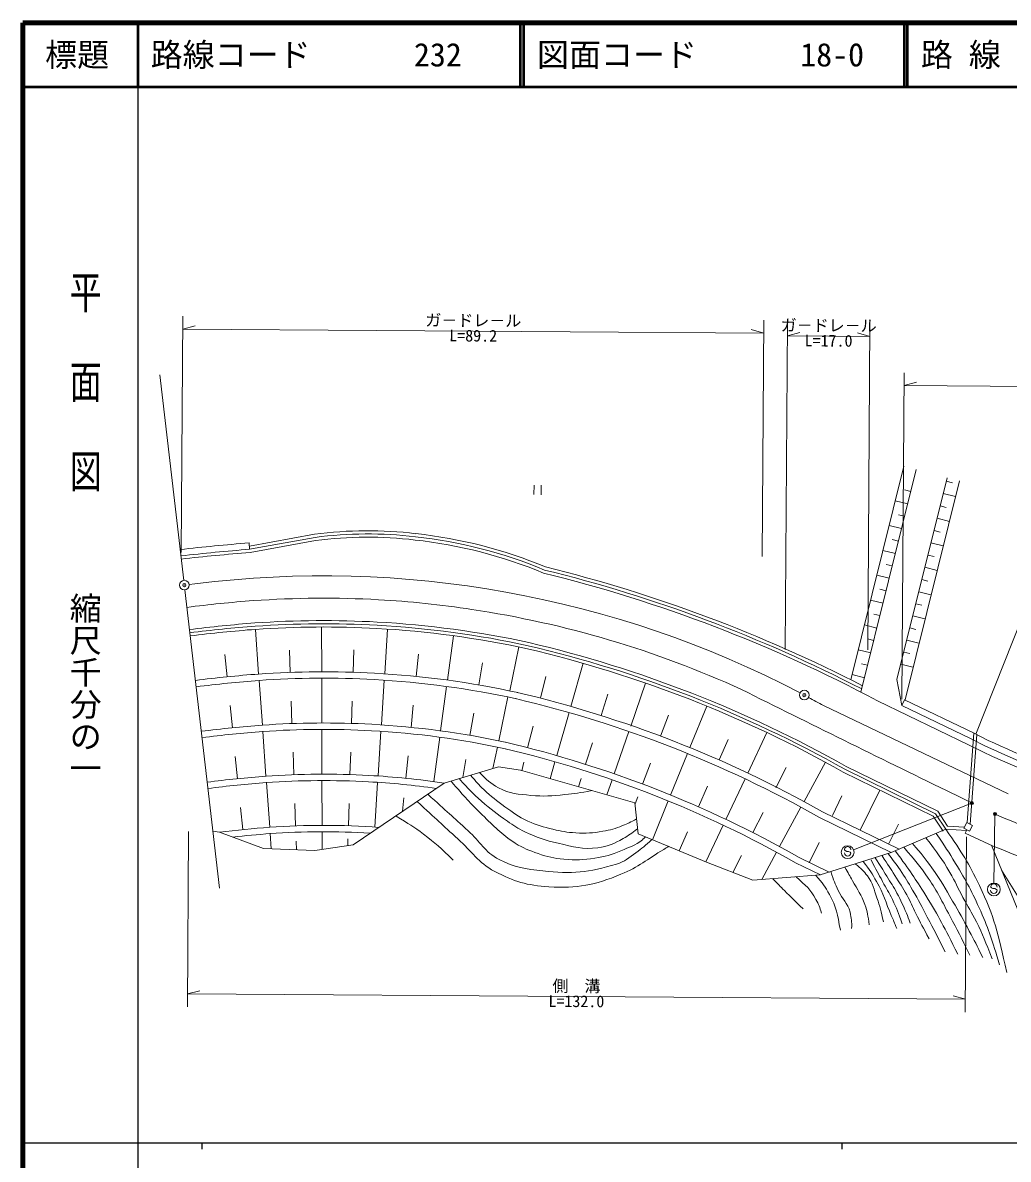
# Model space of a CAD drawing. Units: millimetres on the paper. Extents: x 40 to 680, y 20 to 380.
# Drawn here: x 40 to 194, y 202.4 to 380 of the extents above; entities that cross this region are included whole.
import ezdxf
from ezdxf.enums import TextEntityAlignment as Align

# ---------------------------------------------------------------- set-up
doc = ezdxf.new("R2010")
doc.units = ezdxf.units.MM
doc.header["$PDMODE"] = 32
doc.header["$PDSIZE"] = 0.5
for name, color, linetype, lineweight in [('M-BGD', 7, 'Continuous', 18), ('M-TTL', 2, 'Continuous', 140), ('M-TTL-BAND', 7, 'Continuous', 25), ('M-TTL-LINE', 7, 'Continuous', 50)]:
    doc.layers.add(name, color=color, linetype=linetype, lineweight=lineweight)
doc.layers.add('M-TTL-TXT', color=7, linetype='Continuous')
doc.styles.add('@ＭＳ ゴシック', font='')
doc.styles.add('ＭＳ ゴシック', font='')
doc.styles.get('@ＭＳ ゴシック').set_extended_font_data('@MS Gothic')
doc.styles.get('ＭＳ ゴシック').set_extended_font_data('MS Gothic')

msp = doc.modelspace()

# ---------------------------------------------------------------- linework, layer by layer
at = {"layer": 'M-BGD'}
for p, q in [((64.785, 297.197), (65.036, 334.129)), ((66.958, 332.633), (65.023, 332.129)), ((65.023, 332.129), (155.806, 331.51)), ((155.568, 296.579), (155.819, 333.51)), ((159.178, 282.083), (159.525, 333.082)), ((172.064, 281.995), (172.411, 332.994)), ((155.806, 331.51), (153.877, 332.041)), ((161.447, 331.586), (159.511, 331.082)), ((159.511, 331.082), (172.397, 330.994)), ((172.397, 330.994), (170.469, 331.525)), ((177.413, 274.315), (177.76, 325.314)), ((65.164, 292.869), (61.44, 324.978)), ((179.682, 323.818), (177.746, 323.314)), ((177.746, 323.314), (250.575, 322.818)), ((177.712, 310.689), (169.423, 277.331)), ((179.653, 310.206), (171.005, 275.402)), ((119.91, 307.761), (119.9, 306.261)), ((121.035, 307.753), (121.025, 306.253)), ((184.476, 308.881), (176.642, 277.355)), ((186.417, 308.399), (177.918, 274.196)), ((184.347, 308.361), (185.314, 308.12)), ((178.8, 306.771), (177.829, 307.013)), ((183.866, 306.426), (185.801, 305.945)), ((178.317, 304.83), (176.376, 305.313)), ((183.386, 304.495), (184.349, 304.255)), ((177.835, 302.89), (176.865, 303.131)), ((182.907, 302.568), (184.834, 302.089)), ((177.353, 300.949), (175.412, 301.431)), ((182.43, 300.646), (183.389, 300.407)), ((75.383, 298.723), (75.463, 297.726)), ((75.423, 298.227), (85.605, 300.065)), ((75.463, 297.726), (85.683, 299.571)), ((75.528, 297.229), (85.761, 299.077)), ((176.871, 299.008), (175.9, 299.249)), ((181.953, 298.728), (183.871, 298.251)), ((176.388, 297.067), (174.447, 297.549)), ((181.478, 296.814), (182.432, 296.577)), ((175.906, 295.126), (174.935, 295.367)), ((181.003, 294.905), (182.912, 294.431)), ((175.424, 293.185), (173.483, 293.667)), ((65.351, 291.381), (70.754, 244.796)), ((66.01, 292.212), (66.924, 292.318)), ((174.941, 291.244), (173.971, 291.485)), ((180.53, 293), (181.48, 292.764)), ((174.459, 289.303), (172.518, 289.785)), ((180.058, 291.1), (181.958, 290.627)), ((197.734, 290.846), (188.965, 268.844)), ((179.586, 289.203), (180.532, 288.968)), ((173.977, 287.362), (173.006, 287.603)), ((179.116, 287.311), (181.008, 286.841)), ((76.384, 285.21), (76.872, 278.227)), ((86.711, 285.581), (86.725, 278.581)), ((97.038, 285.254), (96.58, 278.269)), ((107.336, 284.216), (106.39, 277.28)), ((173.494, 285.421), (171.553, 285.903)), ((178.647, 285.424), (179.589, 285.19)), ((117.536, 282.459), (116.107, 275.607)), ((173.012, 283.48), (172.042, 283.721)), ((178.179, 283.54), (180.063, 283.072)), ((71.608, 281.279), (71.96, 277.797)), ((81.67, 281.985), (81.796, 278.487)), ((91.767, 282.006), (91.655, 278.508)), ((101.845, 281.343), (101.494, 277.861)), ((172.53, 281.539), (170.589, 282.021)), ((177.712, 281.661), (178.65, 281.428)), ((111.857, 279.978), (111.263, 276.528)), ((127.588, 279.903), (125.662, 273.173)), ((172.047, 279.598), (171.077, 279.839)), ((177.246, 279.787), (179.121, 279.321)), ((76.946, 277.23), (77.461, 270.249)), ((86.727, 277.581), (86.742, 270.581)), ((96.515, 277.271), (96.057, 270.286)), ((121.775, 277.855), (120.904, 274.466)), ((171.565, 277.657), (169.624, 278.139)), ((177.406, 273.315), (176.642, 277.355)), ((106.255, 276.289), (105.31, 269.353)), ((137.353, 276.819), (135.021, 270.077)), ((81.957, 273.99), (82.083, 270.493)), ((91.513, 274.01), (91.402, 270.512)), ((115.82, 274.645), (114.395, 267.791)), ((131.438, 275.09), (130.383, 271.752)), ((173.587, 274.047), (187.818, 267.182)), ((177.406, 273.315), (177.84, 274.216)), ((177.84, 274.216), (188.687, 268.984)), ((72.413, 273.32), (72.765, 269.838)), ((101.043, 273.383), (100.692, 269.901)), ((110.5, 272.094), (109.905, 268.645)), ((125.387, 272.212), (123.461, 265.482)), ((140.936, 271.804), (139.702, 268.528)), ((146.936, 273.209), (144.292, 266.728)), ((165.148, 273.318), (194.037, 259.495)), ((177.406, 273.315), (188.252, 268.083)), ((119.783, 270.107), (118.912, 266.718)), ((77.504, 269.249), (78.02, 262.268)), ((86.744, 269.581), (86.759, 262.581)), ((95.992, 269.288), (95.533, 262.303)), ((105.174, 268.363), (104.229, 261.427)), ((134.738, 269.258), (132.449, 262.643)), ((156.31, 269.085), (153.317, 262.756)), ((187.595, 255.034), (188.656, 268.998)), ((188.076, 254.77), (189.139, 268.756)), ((188.687, 268.984), (190.914, 267.862)), ((114.191, 266.812), (113.495, 263.464)), ((129.028, 267.461), (127.974, 264.124)), ((150.241, 268.007), (148.832, 264.803)), ((187.818, 267.182), (190.051, 266.058)), ((188.252, 268.083), (190.483, 266.96)), ((73.218, 265.361), (73.571, 261.878)), ((82.245, 265.996), (82.371, 262.498)), ((91.259, 266.015), (91.148, 262.516)), ((100.24, 265.424), (99.889, 261.941)), ((109.253, 264.857), (108.77, 262.054)), ((143.914, 265.802), (141.27, 259.321)), ((105.877, 261.191), (114.367, 263.724)), ((114.367, 263.724), (117.782, 263.184)), ((117.782, 263.184), (135.693, 258.1)), ((118.326, 264.437), (117.989, 263.126)), ((123.185, 264.521), (122.426, 261.866)), ((138.116, 264.317), (136.882, 261.042)), ((159.297, 263.651), (157.685, 260.469)), ((165.445, 264.457), (162.114, 258.301)), ((182.318, 256.014), (168.252, 262.909)), ((182.66, 256.403), (168.472, 263.357)), ((183.002, 256.792), (168.705, 263.8)), ((78.094, 261.271), (78.611, 254.29)), ((86.761, 261.581), (86.776, 254.581)), ((91.626, 251.544), (105.877, 261.191)), ((95.468, 261.305), (95.01, 254.32)), ((127.268, 261.888), (126.863, 260.607)), ((132.122, 261.698), (131.308, 259.345)), ((152.89, 261.852), (149.898, 255.524)), ((147.019, 260.685), (145.609, 257.481)), ((173.976, 260.103), (170.895, 253.817)), ((184.386, 260.011), (186.641, 258.932)), ((82.532, 258.001), (82.658, 254.503)), ((91.005, 258.019), (90.894, 254.52)), ((99.579, 258.866), (99.37, 256.786)), ((136.193, 253.273), (135.693, 258.1)), ((136.12, 259.019), (135.711, 257.933)), ((140.892, 258.395), (138.422, 252.34)), ((168.046, 259.201), (166.541, 256.131)), ((188.205, 258.016), (169.864, 250.761)), ((186.641, 258.932), (188.21, 258.139)), ((74.024, 257.401), (74.376, 253.919)), ((155.712, 256.574), (154.131, 253.452)), ((161.638, 257.422), (158.306, 251.265)), ((175.755, 250.321), (164.51, 255.833)), ((176.967, 250.841), (164.977, 256.718)), ((183.85, 253.695), (182.318, 256.014)), ((184.268, 253.971), (182.66, 256.403)), ((184.545, 254.457), (183.002, 256.792)), ((191.96, 256.216), (191.799, 245.446)), ((149.47, 254.62), (146.747, 248.861)), ((176.863, 254.79), (175.322, 251.647)), ((184.268, 253.971), (175.755, 250.321)), ((187.513, 253.803), (184.268, 253.971)), ((187.173, 254.321), (184.545, 254.457)), ((187.57, 255.047), (187.09, 254.17)), ((187.09, 254.17), (187.967, 253.69)), ((187.57, 255.047), (188.447, 254.568)), ((188.447, 254.568), (187.967, 253.69)), ((65.917, 253.631), (65.731, 226.235)), ((70.763, 253.511), (69.722, 253.687)), ((70.763, 253.511), (77.643, 250.957)), ((78.68, 253.292), (78.845, 250.911)), ((86.778, 253.581), (86.784, 250.815)), ((90.829, 252.47), (90.795, 251.419)), ((146.854, 248.811), (136.193, 253.273)), ((143.894, 253.582), (142.581, 250.599)), ((187.297, 253.352), (187.513, 253.803)), ((187.506, 252.803), (187.32, 225.407)), ((77.643, 250.957), (85.654, 250.645)), ((82.744, 252.13), (82.793, 250.757)), ((85.654, 250.645), (91.626, 251.544)), ((164.463, 251.898), (162.898, 248.706)), ((168.436, 250.771), (168.542, 250.635)), ((168.542, 250.635), (168.788, 250.523)), ((168.788, 250.523), (169.088, 250.521)), ((169.088, 250.521), (169.334, 250.382)), ((191.426, 251.474), (198.519, 233.993)), ((154.088, 246.005), (146.854, 248.811)), ((152.325, 249.887), (150.971, 247.214)), ((157.83, 250.386), (155.521, 246.118)), ((164.669, 246.846), (160.777, 248.754)), ((166.055, 247.28), (161.244, 249.639)), ((175.755, 250.321), (164.644, 246.838)), ((169.334, 250.382), (169.433, 250.264)), ((199.666, 236.785), (193.002, 247.59)), ((164.644, 246.838), (154.088, 246.005)), ((191.288, 244.949), (191.394, 244.813)), ((191.394, 244.813), (191.639, 244.702)), ((191.639, 244.702), (191.94, 244.699)), ((191.94, 244.699), (192.185, 244.56)), ((192.185, 244.56), (192.284, 244.442)), ((67.68, 228.739), (65.744, 228.235)), ((65.744, 228.235), (187.333, 227.407)), ((187.333, 227.407), (185.405, 227.938))]:
    msp.add_line(p, q, dxfattribs=at)
for centre, radius in [((65.265, 292.126), 0.75), ((162.155, 274.942), 0.75), ((188.344, 258.071), 0.15), ((188.344, 258.071), 0.12), ((188.344, 258.071), 0.09), ((188.344, 258.071), 0.06), ((188.344, 258.071), 0.03), ((191.962, 256.366), 0.15), ((191.962, 256.366), 0.12), ((191.962, 256.366), 0.09), ((191.962, 256.366), 0.06), ((191.962, 256.366), 0.03), ((168.934, 250.393), 1), ((191.785, 244.571), 1)]:
    msp.add_circle(centre, radius, dxfattribs=at)
for centre, radius, start, end in [((93.897, 238.919), 61.705, 82.97762, 97.72294), ((93.585, 227.428), 73.157, 67.38301, 83.84711), ((103.376, -49.243), 349.09, 94.59946, 96.37559), ((93.897, 238.919), 61.205, 82.97762, 97.7127), ((93.897, 238.919), 60.705, 82.97762, 97.70234), ((93.585, 227.428), 72.157, 67.32211, 83.84711), ((93.585, 227.428), 72.657, 67.35274, 83.84711), ((103.376, -49.243), 348.09, 94.59946, 96.37559), ((103.376, -49.243), 347.59, 94.5954, 96.37559), ((67.657, 75.294), 226.219, 62.7456, 76.1738), ((87.033, 132.886), 160.695, 62.39657, 97.18867), ((67.657, 75.294), 225.219, 61.94368, 76.1934), ((67.657, 75.294), 225.719, 62.71559, 76.18357), ((90.203, 97.561), 192.657, 94.21129, 97.3164), ((87.033, 132.886), 157.195, 86.8724, 94.00453), ((88.121, 148.37), 141.676, 81.03565, 86.97005), ((87.033, 132.886), 157.145, 65.44553, 81.52351), ((90.244, 97.105), 189.615, 94.21788, 97.32594), ((87.033, 132.886), 153.695, 86.8724, 94.00453), ((87.033, 132.886), 153.195, 86.8724, 94.00453), ((87.383, 137.877), 148.692, 77.68587, 86.90249), ((90.244, 97.105), 189.115, 94.21788, 97.32594), ((90.244, 97.105), 188.615, 94.21788, 97.32594), ((87.033, 132.886), 152.695, 86.8724, 94.00453), ((87.383, 137.877), 147.692, 77.68742, 86.90249), ((87.383, 137.877), 148.192, 77.68742, 86.90249), ((75.689, 98.583), 189.101, 60.61649, 76.76446), ((75.689, 98.583), 189.601, 60.62081, 76.76568), ((75.689, 98.583), 188.601, 60.60783, 76.76446), ((90.244, 97.105), 181.615, 94.2223, 97.35531), ((90.244, 97.105), 180.615, 94.2223, 97.35531), ((87.033, 132.886), 145.695, 86.8724, 93.99905), ((87.033, 132.886), 144.695, 86.8724, 93.99905), ((87.383, 137.877), 139.692, 77.68742, 86.90249), ((87.383, 137.877), 140.692, 77.68742, 86.90249), ((75.689, 98.583), 181.601, 60.54964, 76.76446), ((1952.491, 3884.883), 4033.1, 243.49055, 243.99825), ((75.689, 98.583), 180.601, 60.54042, 76.76446), ((87.033, 132.886), 160.695, 60.91509, 61.86175), ((90.244, 97.105), 173.615, 94.2223, 97.38944), ((87.033, 132.886), 137.695, 86.8724, 93.99905), ((87.383, 137.877), 132.692, 77.68742, 86.90249), ((90.244, 97.105), 172.615, 94.2223, 97.39393), ((87.033, 132.886), 136.695, 86.8724, 93.99905), ((87.383, 137.877), 131.692, 77.68742, 86.90249), ((75.689, 98.583), 172.601, 60.46374, 76.76446), ((75.689, 98.583), 173.601, 60.47361, 76.76446), ((244.125, 380.48), 125.555, 244.70558, 254.97471), ((244.125, 380.48), 124.555, 244.70558, 252.63859), ((244.125, 380.48), 126.555, 244.70558, 256.96365), ((90.244, 97.105), 165.615, 94.2223, 97.42686), ((90.244, 97.105), 164.615, 94.2223, 97.4318), ((87.033, 132.886), 129.695, 86.8724, 93.99905), ((87.033, 132.886), 128.695, 86.8724, 93.99905), ((87.383, 137.877), 123.692, 81.97663, 86.90249), ((87.383, 137.877), 124.692, 81.47091, 86.90249), ((235.556, 353.573), 106.534, 245.92638, 258.21282), ((90.244, 97.105), 157.615, 94.2223, 97.09971), ((87.033, 132.886), 121.695, 85.93421, 93.99905), ((90.244, 97.105), 156.615, 94.2223, 96.38736), ((87.033, 132.886), 120.695, 86.5424, 93.99905), ((234.385, 351.391), 108.761, 244.34549, 271.38662), ((168.936, 250.768), 0.5, 359.60984, 179.60984), ((168.933, 250.268), 0.5, 179.60984, 359.60984), ((191.788, 244.946), 0.5, 359.60984, 179.60984), ((191.784, 244.446), 0.5, 179.60984, 359.60984)]:
    msp.add_arc(centre, radius, start, end, dxfattribs=at)
for points, knots in [([(128.943, 260.016), (126.969, 259.647), (126.374, 259.554), (124.711, 259.395), (122.661, 259.2), (121.489, 259.064), (119.439, 259.27), (117.417, 259.473), (116.152, 259.477), (114.373, 260.461), (113.071, 261.182), (112.521, 261.65), (111.393, 262.837)], [0, 0, 0, 0, 1, 1, 1, 2, 2, 2, 3, 3, 3, 4, 4, 4, 4]), ([(106.95, 261.491), (109.146, 258.935), (109.795, 258.17), (111.814, 256.235), (113.737, 254.392), (114.744, 253.228), (116.989, 251.796), (118.271, 250.977), (119.098, 250.683), (120.537, 250.188), (122.069, 249.661), (122.976, 249.451), (124.589, 249.298), (126.469, 249.118), (127.555, 249.16), (129.421, 249.45), (131.057, 249.705), (131.977, 249.961), (133.497, 250.621), (134.844, 251.206), (135.726, 251.386), (136.842, 252.342), (137.041, 252.512), (137.132, 252.573), (137.336, 252.795)], [0, 0, 0, 0, 1, 1, 1, 2, 2, 2, 3, 3, 3, 4, 4, 4, 5, 5, 5, 6, 6, 6, 7, 7, 7, 8, 8, 8, 8]), ([(108.21, 261.887), (109.78, 260.167), (110.26, 259.647), (111.712, 258.358), (113.203, 257.036), (114.111, 256.375), (115.744, 255.234), (116.76, 254.524), (117.346, 254.134), (118.463, 253.597), (120.417, 252.66), (121.59, 252.253), (123.705, 251.783), (126.082, 251.255), (127.489, 250.749), (129.9, 251.086), (131.524, 251.312), (132.417, 251.716), (133.845, 252.522), (134.76, 253.038), (135.119, 253.273), (136.068, 254.036)], [0, 0, 0, 0, 1, 1, 1, 2, 2, 2, 3, 3, 3, 4, 4, 4, 5, 5, 5, 6, 6, 6, 7, 7, 7, 7]), ([(110.004, 262.422), (110.92, 261.329), (111.219, 261.005), (112.075, 260.171), (113.262, 259.014), (114.032, 258.474), (115.372, 257.499), (116.702, 256.532), (117.433, 255.932), (118.926, 255.242), (120.396, 254.563), (121.297, 254.349), (122.871, 253.97), (124.24, 253.639), (125.029, 253.504), (126.435, 253.416), (128.087, 253.314), (129.035, 253.378), (130.667, 253.661), (131.898, 253.874), (132.582, 254.078), (133.743, 254.541), (134.632, 254.896), (134.957, 255.054), (135.953, 255.596)], [0, 0, 0, 0, 1, 1, 1, 2, 2, 2, 3, 3, 3, 4, 4, 4, 5, 5, 5, 6, 6, 6, 7, 7, 7, 8, 8, 8, 8]), ([(138.341, 252.374), (137.225, 251.361), (136.87, 251.048), (135.836, 250.317), (134.712, 249.522), (134.119, 248.919), (132.799, 248.528), (128.478, 247.247), (125.783, 246.941), (121.308, 247.476), (118.569, 247.804), (116.91, 247.957), (114.47, 249.245), (112.182, 250.453), (111.519, 251.999), (109.611, 253.746), (107.161, 255.991), (106.371, 256.69), (103.291, 259.44)], [0, 0, 0, 0, 1, 1, 1, 2, 2, 2, 3, 3, 3, 4, 4, 4, 5, 5, 5, 6, 6, 6, 6]), ([(101.65, 258.321), (104.717, 255.461), (105.507, 254.72), (108.022, 252.459), (110.247, 250.458), (111.128, 248.8), (113.768, 247.389), (116.806, 245.766), (118.817, 245.218), (122.254, 244.988), (126.696, 244.692), (129.364, 245.25), (133.484, 246.937), (136.292, 248.087), (137.599, 249.28), (140.208, 250.831), (140.524, 251.019), (140.625, 251.077), (141.016, 251.313)], [0, 0, 0, 0, 1, 1, 1, 2, 2, 2, 3, 3, 3, 4, 4, 4, 5, 5, 5, 6, 6, 6, 6]), ([(98.352, 256.003), (100.421, 254.79), (101.05, 254.396), (102.664, 253.199), (104.597, 251.765), (105.223, 251.125), (107.291, 249.13)], [0, 0, 0, 0, 1, 1, 1, 2, 2, 2, 2]), ([(184.268, 253.971), (186.944, 250.164), (187.774, 248.781), (189.52, 245.184), (191.952, 240.174), (192.325, 237.896), (193.816, 231.588)], [0, 0, 0, 0, 1, 1, 1, 2, 2, 2, 2]), ([(181.172, 252.644), (183.027, 250.173), (183.628, 249.452), (184.913, 247.223), (185.767, 245.741), (186.123, 244.844), (186.933, 243.337), (187.74, 241.835), (188.281, 241.042), (189.05, 239.521), (190.159, 237.328), (190.439, 236.498), (191.501, 233.726)], [0, 0, 0, 0, 1, 1, 1, 2, 2, 2, 3, 3, 3, 4, 4, 4, 4]), ([(182.75, 253.32), (184.252, 251.148), (184.657, 250.508), (185.784, 248.647), (187.495, 245.819), (188.398, 244.186), (189.728, 241.161), (191.119, 237.995), (191.478, 236.76), (192.658, 232.808)], [0, 0, 0, 0, 1, 1, 1, 2, 2, 2, 3, 3, 3, 3]), ([(176.425, 250.54), (178.758, 247.35), (179.413, 246.406), (181.143, 243.636), (183.306, 240.173), (183.922, 238.869), (186.146, 234.459)], [0, 0, 0, 0, 1, 1, 1, 2, 2, 2, 2]), ([(177.7, 251.155), (179.591, 249.004), (180.172, 248.319), (181.533, 246.337), (183.035, 244.152), (183.641, 242.777), (184.902, 240.445), (186.18, 238.079), (186.572, 237.279), (188.028, 234.311)], [0, 0, 0, 0, 1, 1, 1, 2, 2, 2, 3, 3, 3, 3]), ([(179.086, 251.749), (180.576, 250.003), (181.002, 249.474), (182.115, 247.929), (183.506, 245.998), (184.134, 244.812), (185.34, 242.76), (186.4, 240.956), (186.959, 239.925), (187.938, 238.075), (188.789, 236.466), (189.056, 235.936), (190.054, 233.922)], [0, 0, 0, 0, 1, 1, 1, 2, 2, 2, 3, 3, 3, 4, 4, 4, 4]), ([(171.365, 248.945), (172.416, 247.556), (172.722, 247.081), (173.464, 245.806), (174.602, 243.848), (174.863, 242.562), (175.759, 240.482), (176.1, 239.689), (176.207, 239.441), (176.633, 238.452)], [0, 0, 0, 0, 1, 1, 1, 2, 2, 2, 3, 3, 3, 3]), ([(172.588, 249.181), (173.462, 247.537), (173.683, 247.12), (174.396, 245.804), (174.99, 244.709), (175.381, 244.125), (175.927, 243.005), (176.626, 241.571), (176.804, 241.024), (177.457, 239.218)], [0, 0, 0, 0, 1, 1, 1, 2, 2, 2, 3, 3, 3, 3]), ([(173.235, 249.531), (174.126, 248.128), (174.356, 247.768), (175.056, 246.626), (175.684, 245.602), (176.087, 245.056), (176.642, 243.991), (177.266, 242.792), (177.603, 242.111), (178.117, 240.862), (178.363, 240.266), (178.448, 240.065), (178.718, 239.326)], [0, 0, 0, 0, 1, 1, 1, 2, 2, 2, 3, 3, 3, 4, 4, 4, 4]), ([(174.33, 249.804), (175.303, 248.324), (175.555, 247.942), (176.317, 246.733), (177.057, 245.562), (177.514, 244.93), (178.177, 243.714), (178.782, 242.604), (179.03, 241.935), (179.598, 240.805), (180.381, 239.246), (180.654, 238.752), (181.676, 236.853)], [0, 0, 0, 0, 1, 1, 1, 2, 2, 2, 3, 3, 3, 4, 4, 4, 4]), ([(175.242, 250.16), (176.168, 248.987), (176.426, 248.649), (177.125, 247.636), (177.953, 246.436), (178.354, 245.721), (179.091, 244.463), (180.039, 242.848), (180.505, 241.907), (181.384, 240.253), (182.503, 238.147), (182.843, 237.458), (184.169, 234.819)], [0, 0, 0, 0, 1, 1, 1, 2, 2, 2, 3, 3, 3, 4, 4, 4, 4]), ([(166.294, 247.355), (166.774, 245.945), (166.933, 245.52), (167.448, 244.388), (168.069, 243.024), (168.943, 242.483), (169.302, 241.028), (169.545, 240.044), (169.588, 239.57), (169.556, 238.445)], [0, 0, 0, 0, 1, 1, 1, 2, 2, 2, 3, 3, 3, 3]), ([(168.49, 248.044), (169.07, 247.029), (169.217, 246.762), (169.672, 245.934), (170.462, 244.494), (171.116, 243.772), (171.628, 242.212), (172.021, 241.016), (172.12, 240.496), (172.294, 239.06)], [0, 0, 0, 0, 1, 1, 1, 2, 2, 2, 3, 3, 3, 3]), ([(170.164, 248.544), (171.064, 247.835), (171.399, 247.506), (172.017, 246.691), (172.905, 245.52), (173.027, 244.627), (173.515, 243.242), (174.018, 241.812), (174.136, 241.261), (174.525, 239.494)], [0, 0, 0, 0, 1, 1, 1, 2, 2, 2, 3, 3, 3, 3]), ([(157.234, 246.253), (158.115, 245.342), (158.344, 245.11), (159.064, 244.384), (160.179, 243.261), (160.546, 242.913), (161.955, 241.547)], [0, 0, 0, 0, 1, 1, 1, 2, 2, 2, 2]), ([(160.886, 246.541), (162.413, 245.123), (163.137, 244.63), (163.985, 242.999), (164.398, 242.205), (164.571, 241.853), (164.86, 240.88)], [0, 0, 0, 0, 1, 1, 1, 2, 2, 2, 2]), ([(163.959, 246.767), (165.04, 245.544), (165.399, 245.025), (166.104, 243.77), (167.221, 241.785), (167.307, 240.726), (167.799, 238.19)], [0, 0, 0, 0, 1, 1, 1, 2, 2, 2, 2])]:
    msp.add_open_spline(points, degree=3, knots=knots, dxfattribs=at)
for p in [(65.265, 292.126), (162.155, 274.942), (188.344, 258.071), (191.962, 256.366)]:
    msp.add_point(p, dxfattribs=at)
at = {"layer": 'M-TTL'}
for p, q in [((40, 380), (40, 20)), ((680, 380), (40, 380))]:
    msp.add_line(p, q, dxfattribs=at)
at = {"layer": 'M-TTL-BAND'}
for p, q in [((58, 370), (58, 20)), ((40, 205), (579, 205)), ((68, 205), (68, 204)), ((168, 205), (168, 204))]:
    msp.add_line(p, q, dxfattribs=at)
at = {"layer": 'M-TTL-LINE'}
for p, q in [((58, 380), (58, 370)), ((117.75, 380), (117.75, 370)), ((118.25, 380), (118.25, 370)), ((177.75, 380), (177.75, 370)), ((178.25, 380), (178.25, 370)), ((40, 370), (680, 370))]:
    msp.add_line(p, q, dxfattribs=at)

# ---------------------------------------------------------------- texts
at = {"layer": 'M-BGD', "style": 'ＭＳ ゴシック'}
for s, p in [('ガ－ドレ－ル', (110.415, 332.02)), ('ガ－ドレ－ル', (165.956, 331.238)), ('側\u3000溝', (126.54, 228.021))]:
    msp.add_text(s, height=1.833, rotation=359.61, dxfattribs=at).set_placement(p, align=Align.BOTTOM_CENTER)
for s, p in [('L=89.2', (110.415, 332.02)), ('L=17.0', (165.956, 331.238)), ('L=132.0', (126.54, 228.021))]:
    msp.add_text(s, height=1.833, rotation=359.61, dxfattribs=at).set_placement(p, align=Align.TOP_CENTER)
at = {"layer": 'M-TTL-BAND', "style": '@ＭＳ ゴシック', "width": 1.4}
msp.add_text('平  面  図', height=3.666, rotation=270, dxfattribs=at).set_placement((49.777, 306.475), align=Align.MIDDLE_RIGHT)
at = {"layer": 'M-TTL-BAND', "style": '@ＭＳ ゴシック'}
msp.add_text('縮尺千分の一', height=3.666, rotation=270, dxfattribs=at).set_placement((49.777, 261.03), align=Align.MIDDLE_RIGHT)
at = {"layer": 'M-TTL-TXT', "style": 'ＭＳ ゴシック'}
msp.add_text('標題', height=3.666, dxfattribs=at).set_placement((48.5, 375), align=Align.MIDDLE_CENTER)
for s, p in [('路線コード', (60, 375)), ('232', (101.142, 375)), ('図面コード', (120.38, 375)), ('18-0', (161.521, 375)), ('路 線 名', (180.38, 375))]:
    msp.add_text(s, height=3.666, dxfattribs=at).set_placement(p, align=Align.MIDDLE_LEFT)

doc.saveas('drawing.dxf')
